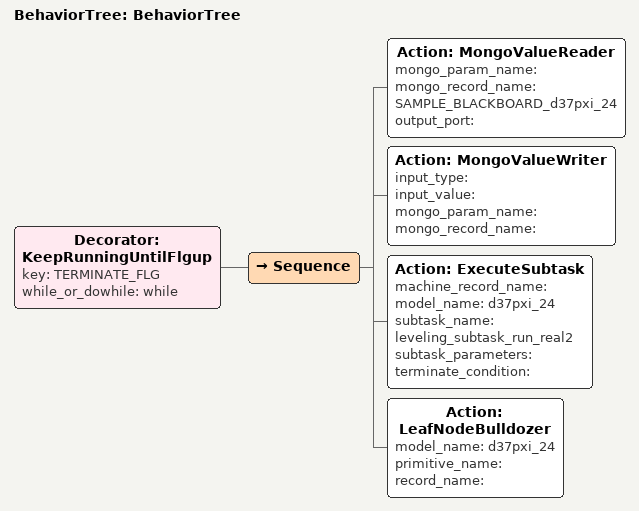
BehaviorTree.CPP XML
<?xml version="1.0"?>
<root main_tree_to_execute="BehaviorTree">
    <BehaviorTree ID="BehaviorTree">
        <Decorator ID="KeepRunningUntilFlgup" key="TERMINATE_FLG" while_or_dowhile="while">
            <Sequence>
                <Action ID="MongoValueReader" mongo_param_name="" mongo_record_name="SAMPLE_BLACKBOARD_d37pxi_24" output_port=""/>
                <Action ID="MongoValueWriter" input_type="" input_value="" mongo_param_name="" mongo_record_name=""/>
                <Action ID="ExecuteSubtask" machine_record_name="" model_name="d37pxi_24" subtask_name="leveling_subtask_run_real2" subtask_parameters="" terminate_condition=""/>
                <Action ID="LeafNodeBulldozer" model_name="d37pxi_24" primitive_name="" record_name=""/>
            </Sequence>
        </Decorator>
    </BehaviorTree>
</root>
